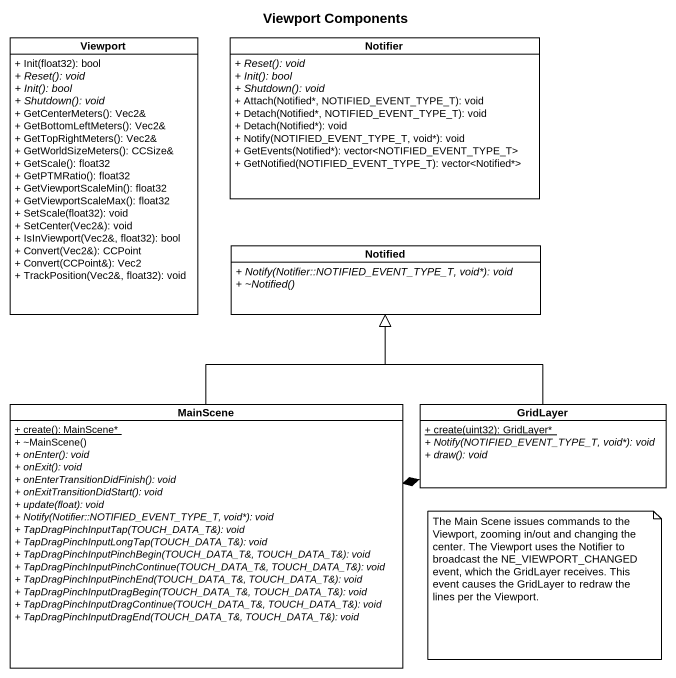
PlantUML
@startuml
title Viewport Components
hide circle
hide empty members
skinparam classAttributeIconSize 0
class Viewport {
  + Init(float32): bool
  {abstract} + Reset(): void
  {abstract} + Init(): bool
  {abstract} + Shutdown(): void
  + GetCenterMeters(): Vec2&
  + GetBottomLeftMeters(): Vec2&
  + GetTopRightMeters(): Vec2&
  + GetWorldSizeMeters(): CCSize&
  + GetScale(): float32
  + GetPTMRatio(): float32
  + GetViewportScaleMin(): float32
  + GetViewportScaleMax(): float32
  + SetScale(float32): void
  + SetCenter(Vec2&): void
  + IsInViewport(Vec2&, float32): bool
  + Convert(Vec2&): CCPoint
  + Convert(CCPoint&): Vec2
  + TrackPosition(Vec2&, float32): void
}
class Notifier {
  {abstract} + Reset(): void
  {abstract} + Init(): bool
  {abstract} + Shutdown(): void
  + Attach(Notified*, NOTIFIED_EVENT_TYPE_T): void
  + Detach(Notified*, NOTIFIED_EVENT_TYPE_T): void
  + Detach(Notified*): void
  + Notify(NOTIFIED_EVENT_TYPE_T, void*): void
  + GetEvents(Notified*): vector<NOTIFIED_EVENT_TYPE_T>
  + GetNotified(NOTIFIED_EVENT_TYPE_T): vector<Notified*>
}
class Notified {
  {abstract} + Notify(Notifier::NOTIFIED_EVENT_TYPE_T, void*): void
  {abstract} + ~Notified()
}
class MainScene {
  {static} + create(): MainScene*
  + ~MainScene()
  {abstract} + onEnter(): void
  {abstract} + onExit(): void
  {abstract} + onEnterTransitionDidFinish(): void
  {abstract} + onExitTransitionDidStart(): void
  {abstract} + update(float): void
  {abstract} + Notify(Notifier::NOTIFIED_EVENT_TYPE_T, void*): void
  {abstract} + TapDragPinchInputTap(TOUCH_DATA_T&): void
  {abstract} + TapDragPinchInputLongTap(TOUCH_DATA_T&): void
  {abstract} + TapDragPinchInputPinchBegin(TOUCH_DATA_T&, TOUCH_DATA_T&): void
  {abstract} + TapDragPinchInputPinchContinue(TOUCH_DATA_T&, TOUCH_DATA_T&): void
  {abstract} + TapDragPinchInputPinchEnd(TOUCH_DATA_T&, TOUCH_DATA_T&): void
  {abstract} + TapDragPinchInputDragBegin(TOUCH_DATA_T&, TOUCH_DATA_T&): void
  {abstract} + TapDragPinchInputDragContinue(TOUCH_DATA_T&, TOUCH_DATA_T&): void
  {abstract} + TapDragPinchInputDragEnd(TOUCH_DATA_T&, TOUCH_DATA_T&): void
}
class GridLayer {
  {static} + create(uint32): GridLayer*
  {abstract} + Notify(NOTIFIED_EVENT_TYPE_T, void*): void
  {abstract} + draw(): void
}
MainScene -up-|> Notified
GridLayer -up-|> Notified
GridLayer -left-* MainScene
note as N1
  The Main Scene issues commands to the Viewport, zooming in/out and changing the center. The Viewport uses the Notifier to broadcast the NE_VIEWPORT_CHANGED event, which the GridLayer receives. This event causes the GridLayer to redraw the lines per the Viewport.
end note
@enduml
